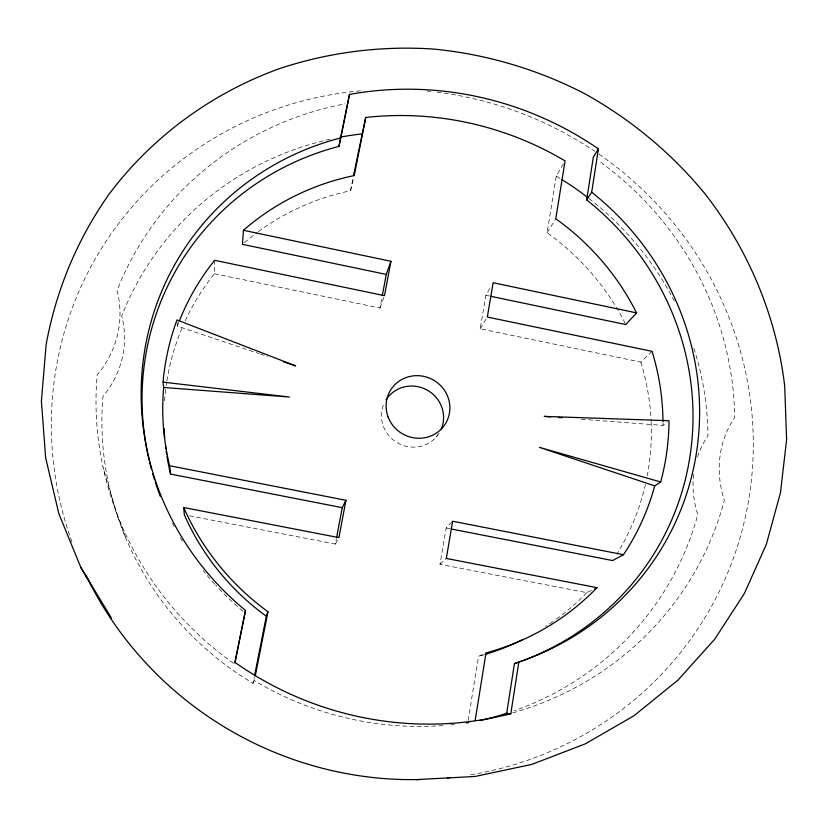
<?xml version="1.0" encoding="UTF-8"?>
<svg xmlns="http://www.w3.org/2000/svg" width="828" height="828" viewBox="0 0 828 828"><rect width="100%" height="100%" fill="white"/><g stroke="black" fill="none" stroke-linecap="round" stroke-linejoin="round"><path stroke-width="0.62" stroke-dasharray="4.14 3.1" d="M185.213 320.902A245.699 237.564 29.6 0 1 214.421 273.695L214.628 260.313M468.151 720.515L478.543 656.304L486.005 652.93M625.233 323.438A245.699 237.564 29.6 0 0 547.091 232.72L556.25 176.126L564.448 161.998M591.306 590.447L586.752 592.682L439.978 564.282L446.178 527.995L451.829 522.064M652.04 351.331L640.831 362.095L480.188 328.788L485.901 295.286L490.725 286.933M189.415 515.803L335.392 544.048L336.334 539.028M214.421 273.695L379.948 308.006L382.06 296.817M330.175 139.218A305.449 295.472 29.6 0 0 121.706 316.058A99.122 92.788 -8.9 0 1 102.972 396.384A305.449 295.472 29.6 0 0 253.037 683.369L254.289 677.035M258.377 231.602A245.699 237.564 29.6 0 1 350.523 190.74L353.028 178.113M253.037 683.369L254.838 678.173M350.523 190.74L353.67 177.896M379.948 308.006L384.078 296.776M335.392 544.048L337.731 539.763M480.188 328.788L487.319 317.052M547.091 232.72L555.774 218.789M436.439 436.77L437.805 434.741M439.978 564.282L446.313 558.445M581.297 419.196L662.98 425.406L666.995 422.28M446.178 527.995L449.956 528.74M485.901 295.286L489.69 296.072M177.151 322.413L177.389 326.108L259.071 353.597M260.292 354.001L267.61 356.464M125.297 536.844L116.738 513.236L103.169 467.758M598.955 154.153A353.732 342.347 29.6 0 1 746.163 513.288A353.732 342.347 29.6 0 1 468.731 775.143M71.953 541.895A353.732 342.347 29.6 0 1 361.939 90.676M426.979 91.028A353.732 342.347 29.6 0 1 430.788 91.422M437.132 92.167A353.732 342.347 29.6 0 1 594.732 151.276M512.667 712.908A322.185 310.448 29.6 0 0 724.365 500.36A98.822 90.273 52.5 0 1 734.705 417.498A322.185 310.448 29.6 0 0 598.623 160.787M233.558 663.373A322.185 310.448 29.6 0 1 97.166 374.939A104.742 97.632 -8 0 0 117.027 290.493A322.185 310.448 29.6 0 1 345.09 103.852M693.647 474.32A93.771 86.184 53.1 0 0 697.807 514.664A305.449 295.472 29.6 0 1 514.416 710.693M697.466 456.973A93.771 86.184 53.1 0 1 707.971 435.807A305.449 295.472 29.6 0 0 693.626 347.418M556.25 176.126A305.449 295.472 29.6 0 1 560.628 178.776M589.081 198.554A305.449 295.472 29.6 0 1 675.037 302.448M243.008 611.209A277.939 267.713 29.6 0 1 215.57 585.054M214.721 584.133A277.939 267.713 29.6 0 1 203.098 570.533M182.398 541.036A277.939 267.713 29.6 0 1 180.421 537.755M174.149 526.587A277.939 267.713 29.6 0 1 172.369 523.182M439.13 433.127A31.34 30.274 29.6 0 1 397.833 443.073A31.34 30.274 29.6 0 1 384.399 402.75M586.752 592.682A245.699 237.564 29.6 0 1 555.112 620.027M553.042 621.497A245.699 237.564 29.6 0 1 545.631 626.496M484.618 654.575A245.699 237.564 29.6 0 1 478.543 656.304M164.544 400.876A245.699 237.564 29.6 0 1 165.807 388.394M166.149 385.838A245.699 237.564 29.6 0 1 166.718 382.019M166.914 380.745A245.699 237.564 29.6 0 1 183.133 325.549M244.415 242.676A245.699 237.564 29.6 0 1 257.353 232.368M640.831 362.095A245.699 237.564 29.6 0 1 651.087 420.345M651.15 421.638A245.699 237.564 29.6 0 1 647.299 475.645M645.436 484.483A245.699 237.564 29.6 0 1 616.736 554.17M454.582 724.459A313.595 302.779 29.6 0 1 450.722 724.873M442.97 725.545A313.595 302.779 29.6 0 1 254.341 680.678M177.389 326.108A252.25 243.422 29.6 0 1 178.744 322.537M662.98 422.901A252.25 243.422 29.6 0 1 662.98 425.406"/><path stroke-width="1.24" d="M243.442 230.287L242.5 244.343L386.283 274.43L390.961 261.286L243.442 230.287A252.25 243.422 29.6 0 1 354.239 175.557L365.728 117.462A313.595 302.779 29.6 0 1 565.079 160.911L555.774 218.789A252.25 243.422 29.6 0 1 636.566 312.891L625.802 324.566L490.942 296.341M598.416 148.905L593.334 157.072L586.669 199.879A277.939 267.713 29.6 0 1 689.89 456.932A277.939 267.713 29.6 0 1 514.426 663.652L506.498 714.585L510.824 713.653L518.835 661.996A281.799 271.139 29.6 0 0 696.472 452.616A281.799 271.139 29.6 0 0 591.689 192.22L598.416 148.905A326.656 314.433 29.6 0 0 349.499 94.392L338.952 146.38A277.939 267.713 29.6 0 0 147.56 452.937M475.2 720.205L486.005 652.93A252.25 243.422 29.6 0 0 596.988 587.663L446.313 558.445L452.637 521.226L623.474 554.719A252.25 243.422 29.6 0 0 654.7 485.881L660.692 481.968A255.655 246.465 29.6 0 0 669.014 420.727L544.286 416.391L550.661 416.877M283.455 361.795L295.648 365.893L176.995 319.95A255.655 246.465 29.6 0 0 163.064 382.112L163.654 387.483A252.25 243.422 29.6 0 0 169.585 465.729L345.938 500.298L338.911 537.62L183.723 507.533L184.333 514.819A245.699 237.564 29.6 0 0 266.316 616.26L254.538 675.772M390.961 261.286L384.492 295.658L214.628 260.313A252.25 243.422 29.6 0 0 179.21 321.357M336.572 537.776L342.254 507.667L345.938 500.298M382.288 295.575L386.283 274.43M353.525 175.588L365.728 117.462M255.334 675.658L267.972 611.737A252.25 243.422 29.6 0 1 183.723 507.533M234.862 662.866L245.502 610.402A281.799 271.139 29.6 0 1 146.37 341.167A281.799 271.139 29.6 0 1 340.732 137.893L349.499 94.392M245.502 610.402L235.017 662.431A326.656 314.433 29.6 0 0 510.824 713.653M338.952 146.38L340.732 137.893M266.316 616.26L267.972 611.737M586.669 199.879L591.689 192.22M623.474 554.719L612.627 560.556L451.219 528.988M594.711 588.77L596.988 587.663M514.426 663.652L518.835 661.996M163.654 387.483L289.376 397.036L163.064 382.112M558.32 417.457L562.15 417.747M167.018 456.528A245.699 237.564 29.6 0 0 170.568 474.092L342.254 507.667M636.566 312.891L493.136 282.752L487.319 317.052L652.04 351.331A252.25 243.422 29.6 0 1 662.98 421.649M660.692 481.968L539.411 447.358L654.7 485.881M85.791 574.839A353.732 342.347 29.6 0 0 403.64 779.572L416.577 779.603L475.117 776.457L531.804 764.399L585.22 743.896L634.103 715.661L677.977 680.088L714.781 639.133L744.413 593.438L766.407 544.172L780.493 492.525L786.6 439.647L784.706 386.065C776.343 316.079 748.326 249.321 704.99 193.814C671.477 153.045 630.522 119.046 584.351 93.492C537.434 69.324 486.398 54.213 433.872 49.08C381.159 45.53 328.261 52.226 278.187 69.076L277.649 69.293C210.778 93.781 151.648 137.344 108.934 194.383C77.252 239.261 55.952 290.556 46.14 344.583L41.4 401.135L45.633 457.718L58.85 513.691L80.896 567.584L111.356 617.936M80.896 567.584L88.606 580.573M169.585 465.729L170.568 474.092M449.801 777.678A353.732 342.347 29.6 0 1 447.255 777.947M419.061 779.614A353.732 342.347 29.6 0 1 416.494 779.655M160.384 496.489A277.939 267.713 29.6 0 1 155.291 482.175M154.515 479.764A277.939 267.713 29.6 0 1 152.694 473.709M151.327 468.845A277.939 267.713 29.6 0 1 149.764 462.738M149.185 460.296A277.939 267.713 29.6 0 1 147.819 454.189M386.065 399.789A31.34 30.274 29.6 0 1 426.668 389.833A31.34 30.274 29.6 0 1 441.22 429.121M507.233 713.125A305.449 295.472 29.6 0 1 480.24 720.515M340.236 137.158A305.449 295.472 29.6 0 1 361.774 133.929M561.715 179.448A305.449 295.472 29.6 0 1 588.066 197.768M522.157 639.827A245.699 237.564 29.6 0 1 485.819 654.213M166.614 453.992A245.699 237.564 29.6 0 1 166.242 451.457M165.9 448.921A245.699 237.564 29.6 0 1 165.579 446.395M164.689 437.526A245.699 237.564 29.6 0 1 164.13 428.676M468.658 722.554A313.595 302.779 29.6 0 1 466.112 722.947M388.094 416.939A32.168 31.019 29.6 0 0 442.566 427.652A32.168 31.019 29.6 0 0 423.305 376.264A32.168 31.019 29.6 0 0 388.094 416.939"/></g></svg>
